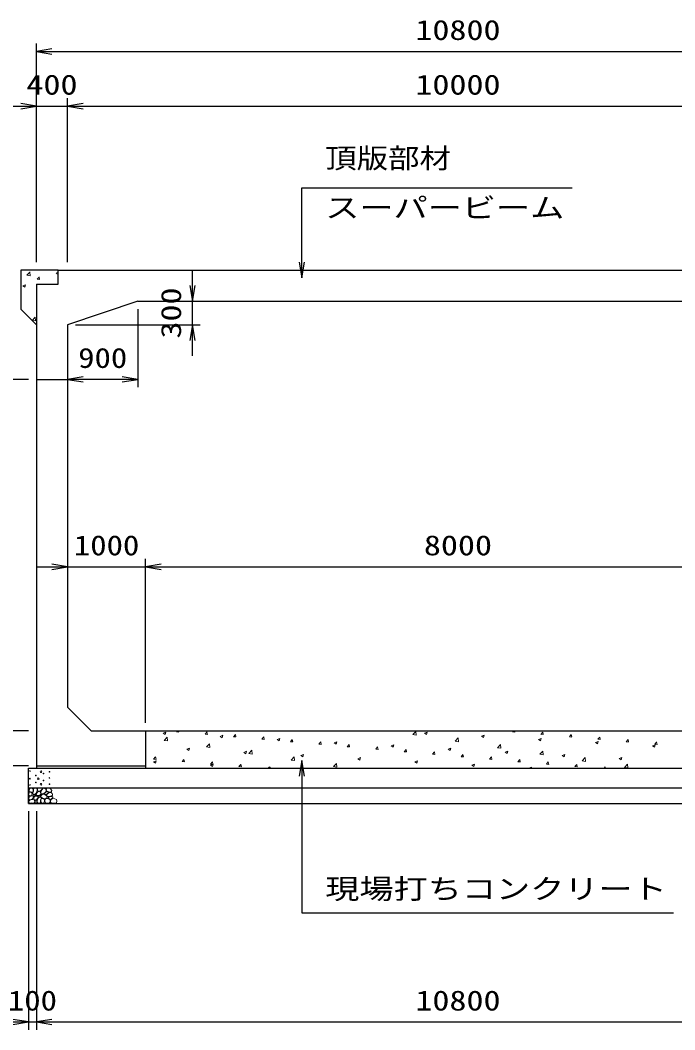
# Model space of a CAD drawing. Units: millimetres at full size. Extents: x 0 to 84100, y 0 to 59400.
# Drawn here: x 10443 to 18828, y 29670 to 42600 of the extents above; entities that cross this region are included whole.
import ezdxf
from ezdxf.enums import TextEntityAlignment as Align

# ---------------------------------------------------------------- set-up
doc = ezdxf.new("R2010")
doc.units = ezdxf.units.MM
for name, color, linetype, lineweight in [('D-DCR-HCHn', 4, 'Continuous', 9), ('D-STR-DIM', 7, 'Continuous', 25), ('D-STR-STRn', 1, 'Continuous', 25), ('D-STR-TXT', 7, 'Continuous', 25)]:
    doc.layers.add(name, color=color, linetype=linetype, lineweight=lineweight)
doc.styles.add('ＭＳ ゴシック', font='')
doc.styles.get('ＭＳ ゴシック').set_extended_font_data('MS Gothic')

# ---------------------------------------------------------------- blocks, each defined once
blk = doc.blocks.new('open_arrow')
at = {"color": 0, "linetype": 'Continuous', "lineweight": -2}
blk.add_lwpolyline([(7.5, 1.25), (0, 0), (7.5, -1.25)], dxfattribs=at)

msp = doc.modelspace()

# ---------------------------------------------------------------- linework, layer by layer
at = {"layer": 'D-DCR-HCHn'}
for p, q in [((10527.685, 39334.157), (10572.865, 39327.15)), ((10527.729, 39334.001), (10567.296, 39375.238)), ((10572.893, 39327.028), (10567.281, 39375.272)), ((10660.081, 39281.904), (10684.571, 39311.091)), ((10690.563, 39279.689), (10684.689, 39311.532)), ((10904.096, 39361.363), (10930, 39371.307)), ((10904.152, 39361.373), (10929.421, 39344.329)), ((10929.412, 39344.299), (10930, 39346.052)), ((10477.263, 39197.518), (10512.832, 39211.171)), ((10477.319, 39197.528), (10502.588, 39180.484)), ((10502.579, 39180.454), (10512.879, 39211.152)), ((10660.245, 39281.907), (10690.609, 39279.25)), ((10595.078, 38755.064), (10634.646, 38796.302)), ((10640.243, 38748.092), (10634.63, 38796.337)), ((10595.034, 38755.221), (10640.214, 38748.214)), ((12446.122, 33486.443), (12457.498, 33500)), ((12476.538, 33484.219), (12473.627, 33500)), ((14905.788, 33500), (14915.853, 33493.211)), ((14915.838, 33493.184), (14918.125, 33500)), ((15471.141, 33450.891), (15510.709, 33492.129)), ((15516.306, 33443.931), (15510.693, 33492.175)), ((16748.067, 33486.018), (16759.799, 33500)), ((16778.468, 33483.766), (16775.473, 33500)), ((18254.507, 33500), (18262.932, 33494.317)), ((18262.917, 33494.292), (18264.833, 33500)), ((12273.528, 33468.439), (12309.097, 33482.092)), ((12273.566, 33468.464), (12298.835, 33451.42)), ((12285.491, 33376.628), (12330.671, 33369.621)), ((12285.543, 33376.462), (12325.11, 33417.7)), ((12298.821, 33451.392), (12309.121, 33482.09)), ((12330.707, 33369.502), (12325.094, 33417.747)), ((12446.266, 33486.452), (12476.63, 33483.795)), ((12810.491, 33454.564), (12834.982, 33483.751)), ((12810.634, 33454.573), (12840.998, 33451.917)), ((12840.906, 33452.338), (12835.032, 33484.181)), ((13003.591, 33427.753), (13039.16, 33441.407)), ((13003.628, 33427.78), (13028.897, 33410.735)), ((13028.882, 33410.708), (13039.182, 33441.406)), ((13174.861, 33422.686), (13199.351, 33451.873)), ((13175.003, 33422.695), (13205.367, 33420.039)), ((13205.274, 33420.458), (13199.4, 33452.3)), ((13539.23, 33390.808), (13563.72, 33419.994)), ((13539.371, 33390.817), (13569.735, 33388.161)), ((13569.641, 33388.577), (13563.768, 33420.42)), ((13733.654, 33387.068), (13769.223, 33400.722)), ((13733.69, 33387.095), (13758.959, 33370.051)), ((13758.944, 33370.023), (13769.244, 33400.721)), ((13903.599, 33358.93), (13928.09, 33388.116)), ((13934.009, 33356.696), (13928.135, 33388.539)), ((14463.716, 33346.383), (14499.286, 33360.037)), ((14489.005, 33329.339), (14499.306, 33360.037)), ((15471.091, 33451.051), (15516.271, 33444.044)), ((15620.612, 33469.544), (15656.181, 33483.197)), ((15620.646, 33469.571), (15645.915, 33452.526)), ((15645.9, 33452.5), (15656.2, 33483.198)), ((16013.249, 33366.965), (16058.429, 33359.958)), ((16013.3, 33366.807), (16052.867, 33408.044)), ((16058.464, 33359.846), (16052.852, 33408.091)), ((16350.675, 33428.858), (16386.244, 33442.512)), ((16350.707, 33428.886), (16375.976, 33411.841)), ((16375.961, 33411.815), (16386.262, 33442.513)), ((16748.199, 33486.028), (16778.563, 33483.371)), ((17080.737, 33388.173), (17116.307, 33401.827)), ((17080.769, 33388.201), (17106.038, 33371.157)), ((17106.023, 33371.131), (17116.323, 33401.829)), ((17112.437, 33454.14), (17136.927, 33483.326)), ((17112.567, 33454.15), (17142.931, 33451.493)), ((17142.835, 33451.885), (17136.962, 33483.728)), ((17476.806, 33422.262), (17501.296, 33451.448)), ((17476.935, 33422.272), (17507.299, 33419.615)), ((17507.203, 33420.005), (17501.33, 33451.848)), ((17810.8, 33347.488), (17846.37, 33361.142)), ((17836.084, 33330.446), (17846.385, 33361.144)), ((17841.175, 33390.384), (17865.666, 33419.57)), ((17841.303, 33390.394), (17871.667, 33387.737)), ((17871.571, 33388.124), (17865.697, 33419.967)), ((18205.545, 33358.506), (18230.035, 33387.692)), ((18235.938, 33356.244), (18230.065, 33388.086)), ((12576.758, 33263.908), (12612.327, 33277.561)), ((12576.795, 33263.934), (12602.064, 33246.89)), ((12602.049, 33246.862), (12612.35, 33277.56)), ((12827.649, 33292.543), (12872.829, 33285.536)), ((12827.701, 33292.378), (12867.268, 33333.615)), ((12872.865, 33285.418), (12867.252, 33333.662)), ((13306.821, 33223.222), (13342.39, 33236.876)), ((13332.111, 33206.177), (13342.411, 33236.875)), ((13369.859, 33208.293), (13409.426, 33249.531)), ((13415.023, 33201.333), (13409.41, 33249.578)), ((13903.739, 33358.939), (13934.103, 33356.283)), ((14267.969, 33327.052), (14292.459, 33356.238)), ((14268.107, 33327.061), (14298.471, 33324.405)), ((14298.377, 33324.816), (14292.503, 33356.659)), ((14463.751, 33346.41), (14489.02, 33329.366)), ((14632.338, 33295.174), (14656.828, 33324.36)), ((14632.475, 33295.183), (14662.839, 33292.527)), ((14662.744, 33292.935), (14656.871, 33324.778)), ((14996.708, 33263.295), (15021.198, 33292.482)), ((14996.843, 33263.305), (15027.207, 33260.648)), ((15027.112, 33261.055), (15021.238, 33292.898)), ((15193.779, 33305.698), (15229.348, 33319.352)), ((15193.813, 33305.725), (15219.082, 33288.681)), ((15219.067, 33288.654), (15229.367, 33319.352)), ((15361.077, 33231.417), (15385.567, 33260.604)), ((15361.212, 33231.427), (15391.576, 33228.77)), ((15391.48, 33229.174), (15385.606, 33261.017)), ((15923.842, 33265.013), (15959.411, 33278.666)), ((15923.874, 33265.04), (15949.144, 33247.996)), ((15949.128, 33247.97), (15959.429, 33278.668)), ((16555.407, 33282.88), (16600.587, 33275.873)), ((16555.458, 33282.722), (16595.025, 33323.96)), ((16600.622, 33275.762), (16595.01, 33324.006)), ((16653.904, 33224.327), (16689.474, 33237.981)), ((16679.19, 33207.285), (16689.49, 33237.983)), ((17097.616, 33198.637), (17137.183, 33239.875)), ((17142.78, 33191.677), (17137.168, 33239.922)), ((17810.831, 33347.516), (17836.1, 33330.472)), ((18205.671, 33358.515), (18236.035, 33355.859)), ((18540.863, 33306.803), (18576.432, 33320.457)), ((18540.892, 33306.831), (18566.161, 33289.787)), ((18566.146, 33289.762), (18576.446, 33320.46)), ((18569.914, 33326.627), (18594.404, 33355.814)), ((18570.039, 33326.637), (18600.403, 33323.981)), ((18600.306, 33324.363), (18594.433, 33356.206)), ((12149.925, 33100.062), (12185.494, 33113.716)), ((12152.24, 33136.207), (12176.73, 33165.393)), ((12152.384, 33136.216), (12182.748, 33133.56)), ((12175.216, 33083.016), (12185.517, 33113.714)), ((12182.653, 33133.985), (12176.78, 33165.828)), ((12516.609, 33104.329), (12541.099, 33133.515)), ((12516.752, 33104.338), (12547.116, 33101.682)), ((12547.021, 33102.105), (12541.147, 33133.948)), ((12880.978, 33072.451), (12905.469, 33101.637)), ((12911.389, 33070.224), (12905.515, 33102.067)), ((13306.857, 33223.249), (13332.126, 33206.205)), ((13369.807, 33208.457), (13414.987, 33201.45)), ((13911.965, 33124.372), (13957.145, 33117.364)), ((13912.017, 33124.208), (13951.584, 33165.446)), ((13957.181, 33117.249), (13951.569, 33165.493)), ((14036.883, 33182.537), (14072.453, 33196.191)), ((14036.918, 33182.564), (14062.187, 33165.52)), ((14062.172, 33165.493), (14072.473, 33196.191)), ((14766.946, 33141.852), (14802.515, 33155.506)), ((14766.98, 33141.879), (14792.249, 33124.835)), ((14792.234, 33124.808), (14802.534, 33155.506)), ((15497.009, 33101.167), (15532.578, 33114.821)), ((15522.295, 33084.124), (15532.596, 33114.822)), ((15725.446, 33199.539), (15749.936, 33228.725)), ((15725.58, 33199.549), (15755.944, 33196.892)), ((15755.847, 33197.294), (15749.974, 33229.136)), ((16089.816, 33167.661), (16114.306, 33196.847)), ((16089.948, 33167.671), (16120.312, 33165.014)), ((16120.215, 33165.413), (16114.341, 33197.256)), ((16454.185, 33135.783), (16478.675, 33164.969)), ((16454.316, 33135.793), (16484.68, 33133.136)), ((16484.583, 33133.532), (16478.709, 33165.375)), ((16653.936, 33224.355), (16679.205, 33207.311)), ((16818.554, 33103.905), (16843.044, 33133.091)), ((16818.684, 33103.915), (16849.048, 33101.258)), ((16848.95, 33101.652), (16843.077, 33133.495)), ((17097.565, 33198.794), (17142.745, 33191.787)), ((17182.924, 33072.026), (17207.414, 33101.213)), ((17213.318, 33069.771), (17207.445, 33101.614)), ((17383.967, 33183.642), (17419.537, 33197.296)), ((17383.998, 33183.67), (17409.267, 33166.626)), ((17409.251, 33166.601), (17419.552, 33197.299)), ((17639.723, 33114.709), (17684.903, 33107.701)), ((17639.774, 33114.553), (17679.341, 33155.79)), ((17684.938, 33107.592), (17679.326, 33155.837)), ((18114.03, 33142.957), (18149.599, 33156.611)), ((18114.059, 33142.986), (18139.328, 33125.941)), ((18139.313, 33125.916), (18149.613, 33156.614)), ((12149.962, 33100.089), (12175.231, 33083.044)), ((12879.988, 33059.377), (12915.557, 33073.03)), ((12880.024, 33059.404), (12905.293, 33042.359)), ((12881.12, 33072.46), (12911.484, 33069.804)), ((12905.278, 33042.332), (12915.578, 33073.03)), ((13245.348, 33040.573), (13269.838, 33069.759)), ((13245.488, 33040.582), (13275.852, 33037.926)), ((13275.756, 33038.344), (13269.883, 33070.186)), ((13613.459, 33020), (13645.62, 33032.345)), ((13619.203, 33020), (13634.207, 33037.881)), ((13637.627, 33020), (13634.25, 33038.306)), ((13641.497, 33020), (13645.64, 33032.345)), ((14454.123, 33040.286), (14499.303, 33033.279)), ((14454.175, 33040.124), (14493.742, 33081.362)), ((14499.339, 33033.164), (14493.727, 33081.409)), ((15497.042, 33101.195), (15522.311, 33084.15)), ((16227.071, 33060.482), (16262.641, 33074.135)), ((16227.103, 33060.51), (16252.372, 33043.466)), ((16252.357, 33043.439), (16262.657, 33074.137)), ((16957.665, 33020), (16992.704, 33033.45)), ((16988.205, 33020), (16992.719, 33033.453)), ((17183.052, 33072.036), (17213.416, 33069.38)), ((17547.293, 33040.148), (17571.783, 33069.335)), ((17547.421, 33040.158), (17577.785, 33037.502)), ((17577.686, 33037.891), (17571.812, 33069.734)), ((17921.505, 33020), (17936.152, 33037.456)), ((17939.473, 33020), (17936.18, 33037.853)), ((18181.882, 33030.623), (18227.061, 33023.616)), ((18181.932, 33030.468), (18221.499, 33071.706)), ((18227.097, 33023.508), (18221.484, 33071.753))]:
    msp.add_line(p, q, dxfattribs=at)
for points in [[(10601.198, 32761.594), (10580.395, 32766.217), (10561.904, 32756.971), (10559.592, 32736.168), (10564.215, 32719.988), (10587.33, 32713.053), (10603.51, 32713.053), (10610.444, 32724.611), (10610.444, 32750.037)], [(10619.69, 32763.906), (10612.756, 32743.102), (10615.067, 32719.988), (10598.887, 32694.562), (10619.69, 32683.005), (10642.805, 32694.562), (10656.673, 32713.053), (10661.296, 32743.102), (10656.673, 32759.283), (10642.805, 32766.217)], [(10658.985, 32708.431), (10647.427, 32680.693), (10656.673, 32669.136), (10684.411, 32669.136), (10695.968, 32673.759), (10707.525, 32689.939), (10707.525, 32703.808), (10695.968, 32722.299), (10682.099, 32724.611)], [(10723.447, 32686.214), (10710.689, 32690.569), (10709.425, 32718.678), (10722.512, 32747.359), (10739.448, 32763.536), (10771.403, 32757.032), (10774.133, 32721.913), (10763.816, 32709.876), (10735.739, 32694.301)], [(10754.798, 32695.711), (10756.454, 32689.566), (10762.011, 32685.193), (10774.19, 32683.302), (10785.305, 32689.802), (10795.592, 32699.138), (10804.858, 32707.333), (10804.635, 32713.462), (10798.736, 32718.875), (10784.203, 32720.356), (10771.47, 32714.383), (10762.011, 32705.165), (10757.281, 32700.556)], [(10782.012, 32729.601), (10775.964, 32735.086), (10774.897, 32740.792), (10778.414, 32753.305), (10788.71, 32767.61), (10811.004, 32766.105), (10832.571, 32755.811), (10847.195, 32735.597), (10845.021, 32722.456), (10838.02, 32715.716), (10826.769, 32713.215), (10810.511, 32717.483), (10789.289, 32724.481)], [(10557.281, 32703.808), (10550.346, 32683.005), (10559.592, 32669.136), (10582.707, 32666.824), (10598.488, 32673.599), (10591.952, 32689.939), (10596.575, 32699.185), (10587.33, 32708.431), (10573.461, 32713.053)], [(10601.155, 32627.009), (10618.277, 32652.692), (10616.137, 32659.112), (10592.594, 32665.533), (10571.192, 32663.393), (10556.21, 32650.551), (10554.07, 32635.57), (10556.21, 32620.588), (10573.332, 32616.308)], [(10609.716, 32573.503), (10624.698, 32579.924), (10628.978, 32601.326), (10620.417, 32616.308), (10605.435, 32620.588), (10586.173, 32618.448), (10564.771, 32609.887), (10554.07, 32597.045), (10554.07, 32582.064), (10560.49, 32573.503), (10586.173, 32575.643)], [(10624.313, 32683.005), (10612.756, 32673.759), (10617.379, 32666.824), (10633.559, 32666.824), (10640.493, 32669.136), (10645.116, 32678.382), (10638.182, 32685.316)], [(10661.082, 32627.009), (10671.783, 32652.692), (10663.222, 32663.393), (10637.539, 32663.393), (10626.838, 32659.112), (10616.137, 32644.131), (10616.137, 32631.289), (10626.838, 32614.167), (10639.679, 32612.027)], [(10656.801, 32579.924), (10656.801, 32605.606), (10646.1, 32612.027), (10635.399, 32605.606), (10633.259, 32590.625), (10635.399, 32577.783), (10650.381, 32573.503)], [(10697.466, 32575.643), (10703.886, 32594.905), (10701.746, 32616.308), (10716.728, 32639.85), (10697.466, 32650.551), (10676.063, 32639.85), (10663.222, 32622.728), (10658.941, 32594.905), (10663.222, 32579.924), (10676.063, 32573.503)], [(10693.185, 32650.551), (10703.886, 32659.112), (10699.606, 32665.533), (10684.624, 32665.533), (10678.204, 32663.393), (10673.923, 32654.832), (10680.344, 32648.411)], [(10714.588, 32577.783), (10733.85, 32573.503), (10750.972, 32582.064), (10753.112, 32601.326), (10750.968, 32624.878), (10727.429, 32632.327), (10712.447, 32628.603), (10706.027, 32612.027), (10706.027, 32588.484)], [(10763.203, 32629.532), (10727.829, 32636.129), (10712.782, 32648.266), (10708.03, 32667.263), (10722.713, 32681.629), (10751.323, 32689.69), (10772.97, 32676.761), (10786.961, 32659.347), (10783.002, 32641.67)], [(10762.352, 32623.637), (10777.306, 32632.556), (10803.44, 32632.292), (10824.93, 32613.525), (10828.643, 32584.899), (10814.853, 32574.245), (10778.098, 32571.871), (10761.731, 32581.633), (10757.172, 32604.06)], [(10843.372, 32661.832), (10848.688, 32666.874), (10855.476, 32675.68), (10857.145, 32683.275), (10853.144, 32697.685), (10839.088, 32708.67), (10818.907, 32707.89), (10791.698, 32693.001), (10782.086, 32680.757), (10785.152, 32666.784), (10794.778, 32660.04), (10803.599, 32659.145), (10817.363, 32659.524), (10830.808, 32661.002)], [(10799.971, 32635.265), (10804.183, 32638.446), (10807.686, 32643.505), (10807.81, 32650.431), (10803.414, 32656.067), (10795.769, 32657.977), (10789.356, 32656.179), (10787.704, 32650.442), (10786.896, 32644.835), (10787.881, 32637.456), (10793.975, 32634.127)], [(10827.597, 32620.331), (10817.895, 32625.079), (10810.89, 32633.822), (10810.719, 32645.084), (10814.942, 32655.627), (10830.189, 32657.625), (10845.054, 32658.018), (10859.481, 32652.512), (10861.849, 32643.273), (10849.54, 32632.195), (10834.555, 32623.15)], [(10859.972, 32572.493), (10844.837, 32574.274), (10834.866, 32579.787), (10830.835, 32592.722), (10830.945, 32604.963), (10840.172, 32621.678), (10858.242, 32632.822), (10885.731, 32628.403), (10907.453, 32620.334), (10912.643, 32596.125), (10908.03, 32578.257), (10886.884, 32572.877)]]:
    msp.add_lwpolyline(points, close=True, dxfattribs=at)
msp.add_lwpolyline([(10693.432, 32768.547), (10676.093, 32766.446), (10664.258, 32758.701), (10664.626, 32739.819), (10670.514, 32726.087), (10685.025, 32726.185), (10705.107, 32729.153), (10714.799, 32743.689), (10724.082, 32753.492), (10726.884, 32764.345), (10714.099, 32768.547), (10693.082, 32768.547)], dxfattribs=at)
for centre, radius in [((10567.803, 32984.121), 4.5), ((10709.996, 32975.045), 11.25), ((10818.909, 32975.045), 4.5), ((10566.091, 32886.145), 4.5), ((10643.437, 32927.541), 4.5), ((10643.437, 32838.641), 4.5), ((10675.004, 32886.145), 11.25), ((10741.563, 32951.359), 4.5), ((10741.563, 32862.459), 4.5), ((10817.197, 32895.221), 4.5), ((10567.803, 32805.879), 4.5), ((10709.996, 32814.955), 11.25), ((10818.909, 32814.955), 4.5)]:
    msp.add_circle(centre, radius, dxfattribs=at)
at = {"layer": 'D-STR-DIM'}
for p, q in [((10650, 39500), (10650, 42300)), ((10650, 42200), (21450, 42200)), ((10650, 39500), (10650, 41600)), ((11050, 39500), (11050, 41600)), ((11050, 39500), (11050, 41600)), ((10250, 41500), (11450, 41500)), ((11050, 41500), (21050, 41500)), ((12650, 38300), (12650, 39400)), ((12050, 39000), (12750, 39000)), ((11950, 38900), (11950, 37900)), ((11150, 38700), (12750, 38700)), ((11050, 38600), (11050, 37900)), ((10550, 38000), (8950, 38000)), ((10550, 38000), (8950, 38000)), ((11950, 38000), (11050, 38000)), ((12050, 33600), (12050, 35700)), ((12050, 33600), (12050, 35700)), ((10650, 35600), (12450, 35600)), ((12050, 35600), (20050, 35600)), ((10550, 33500), (8250, 33500)), ((10550, 33500), (8250, 33500)), ((10550, 33500), (8950, 33500)), ((10550, 33050), (7550, 33050)), ((10550, 33050), (8250, 33050)), ((10550, 32470), (10550, 29670)), ((10650, 32470), (10650, 29670)), ((10650, 32470), (10650, 29670)), ((10150, 29770), (11050, 29770)), ((10650, 29770), (21450, 29770))]:
    msp.add_line(p, q, dxfattribs=at)
at = {"layer": 'D-STR-STRn'}
for p, q in [((10450, 39400), (10450, 38900)), ((10930, 39400), (10450, 39400)), ((10930, 39400), (21170, 39400)), ((10930, 39220), (10930, 39400)), ((10650, 39220), (10650, 33050)), ((10650, 39220), (10930, 39220)), ((11950, 39000), (11050, 38700)), ((11950, 39000), (20150, 39000)), ((10450, 38900), (10650, 38700)), ((11050, 38700), (11050, 33800)), ((10650, 38000), (11050, 38000)), ((11050, 33800), (11350, 33500)), ((11350, 33500), (20750, 33500)), ((12050, 33500), (12050, 33020)), ((10550, 33020), (21550, 33020)), ((10550, 32570), (10550, 33020)), ((10650, 33050), (12050, 33050)), ((10650, 33050), (10650, 33020)), ((10550, 32770), (21550, 32770)), ((10550, 32570), (21550, 32570))]:
    msp.add_line(p, q, dxfattribs=at)
at = {"layer": 'D-STR-TXT'}
for points in [[(14050, 39300), (14050, 40451.777), (14250, 40451.777), (17512.437, 40451.777)], [(14050, 33120), (14050, 31170), (14250, 31170), (18811.168, 31170)]]:
    msp.add_lwpolyline(points, dxfattribs=at)

# ---------------------------------------------------------------- block references
at = {"layer": 'D-STR-DIM', "xscale": 26.7, "yscale": 26.7}
for p in [(10650, 42200), (11050, 41500), (11050, 41500), (11050, 38000), (12050, 35600), (12050, 35600), (10650, 29770), (10650, 29770)]:
    msp.add_blockref('open_arrow', p, dxfattribs=at)
for p, rotation in [((10650, 41500), 180), ((12650, 39000), 90), ((12650, 38700), 270), ((11950, 38000), 180), ((11050, 35600), 180), ((10550, 29770), 180)]:
    msp.add_blockref('open_arrow', p, dxfattribs=dict(at, rotation=rotation))
at = {"layer": 'D-STR-TXT', "xscale": 26.7, "yscale": 26.7}
for p, rotation in [((14050, 39300), 90), ((14050, 33120), 270)]:
    msp.add_blockref('open_arrow', p, dxfattribs=dict(at, rotation=rotation))

# ---------------------------------------------------------------- texts
at = {"layer": 'D-STR-DIM', "style": 'ＭＳ ゴシック'}
for s, width, p in [('10800', 1.25, (16050, 42475)), ('400', 1.25, (10850, 41775)), ('10000', 1.25, (16050, 41775)), ('900', 1.2, (11500, 38275)), ('1000', 1.2, (11550, 35875)), ('8000', 1.25, (16050, 35875)), ('100', 1.2, (10600, 30045)), ('10800', 1.25, (16050, 30045))]:
    msp.add_text(s, height=256.6, dxfattribs=dict(at, width=width)).set_placement(p, align=Align.MIDDLE_CENTER)
at = {"layer": 'D-STR-DIM', "style": 'ＭＳ ゴシック', "width": 1.25}
msp.add_text('300', height=256.6, rotation=90, dxfattribs=at).set_placement((12375, 38850), align=Align.MIDDLE_CENTER)
at = {"layer": 'D-STR-TXT', "style": 'ＭＳ ゴシック', "width": 1.15}
msp.add_text('頂版部材\u3000\u3000\u3000\u3000', height=256.6, dxfattribs=at).set_placement((14350, 40960.406), align=Align.TOP_LEFT)
at = {"layer": 'D-STR-TXT', "style": 'ＭＳ ゴシック', "width": 1.25}
for s, p in [('スーパービーム', (14350, 39993.147)), ('現場打ちコンクリート', (14350, 31270))]:
    msp.add_text(s, height=256.6, dxfattribs=at).set_placement(p, align=Align.BOTTOM_LEFT)

doc.saveas('drawing.dxf')
